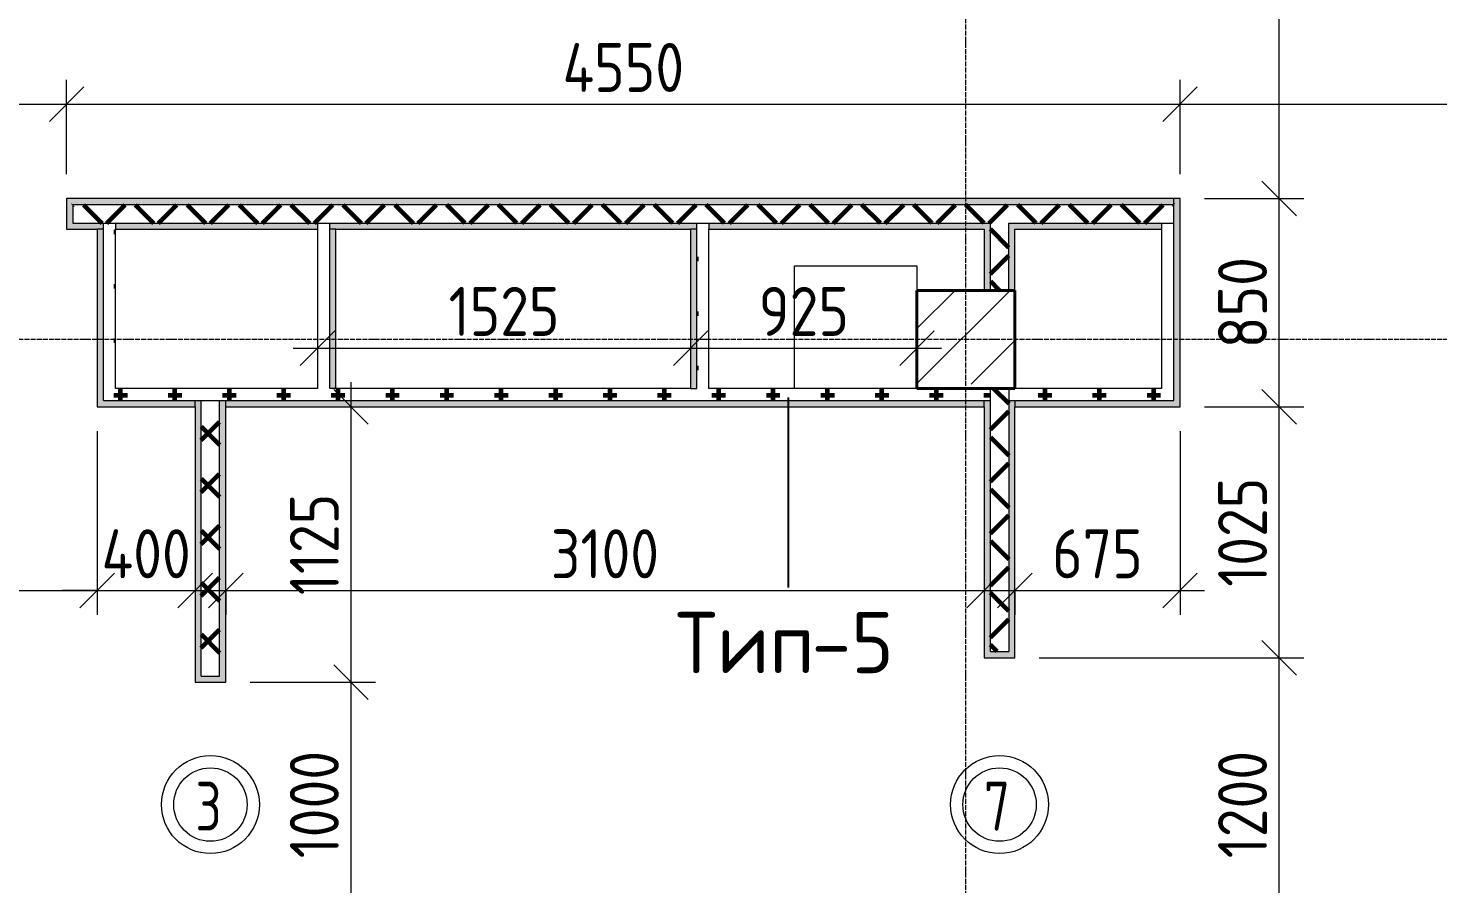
# Model space of a CAD drawing. Header units: millimetres. Extents: x -60946 to 138510, y -262288 to 24501.
# Drawn here: x 51777 to 57538, y -101168 to -97673 of the extents above; entities that cross this region are included whole.
import ezdxf

# ---------------------------------------------------------------- set-up
doc = ezdxf.new("R2010")
doc.units = ezdxf.units.MM
doc.linetypes.add('ADSK_Линия сетки', pattern=[25, 20, -2.5, 0, -2.5])
for name, color, linetype, lineweight in [('2)Тип-2', 3, 'Continuous', 60), ('2)Тип-5', 1, 'Continuous', 60), ('Марки дверей', 7, 'Continuous', 20), ('Несущие колонны', 7, 'Continuous', 18), ('Оси', 7, 'Continuous', 9), ('Перекрытие', 7, 'Continuous', 18), ('Размеры', 7, 'Continuous', 9), ('Стены внутренние', 7, 'Continuous', 18), ('Стены штриховка', 7, 'Continuous', 9)]:
    doc.layers.add(name, color=color, linetype=linetype, lineweight=lineweight)
doc.styles.add('GOST Common_3', font='', dxfattribs={"width": 0.9, "height": 200})
doc.styles.add('GOST Common_4', font='', dxfattribs={"height": 250})
doc.styles.add('GOST Common_B', font='', dxfattribs={"width": 0.8, "height": 200})
doc.styles.get('GOST Common_3').set_extended_font_data('GOST Common')
doc.styles.get('GOST Common_4').set_extended_font_data('GOST Common')
doc.styles.get('GOST Common_B').set_extended_font_data('GOST Common', bold=True)
doc.dimstyles.new('ADSK_Основной_2_0_2', dxfattribs={"dimscale": 304.8, "dimtxt": 201.142999, "dimasz": 0.463911, "dimexe": 0.328084, "dimexo": 0.328084, "dimgap": 0.164042, "dimtad": 1, "dimdec": 3, "dimrnd": 0.001, "dimdsep": 46, "dimtxsty": 'GOST Common_3', "dimblk1": 'OBLIQUE', "dimblk2": 'OBLIQUE', "dimsah": 1, "dimcen": 0.09, "dimdle": 0.328084, "dimazin": 2, "dimtfac": 1, "dimtdec": 4, "dimtix": 1, "dimtmove": 0, "dimatfit": 3, "dimfxl": 1, "dimtvp": 1, "dimtolj": 1, "dimtzin": 0, "dimlwd": 20, "dimlwe": 20, "dimarcsym": 2})
pattern_1 = [(45, (9.36, -97949.04), (-106.066, 106.066), []), (135, (9.36, -97949.04), (-106.066, -106.066), [])]
pattern_2 = [(0, (9.36, -97949.04), (111.125, 111.125), [55.562, -166.687]), (90, (37.14, -97976.82), (-111.125, 111.125), [55.562, -166.687])]

# ---------------------------------------------------------------- blocks, each defined once
blk = doc.blocks.new('ADSK_КолоннаЖБ_Прямоугольная - 400x400 мм-1807143-Кладочный план 2-го этаж')
at = {"layer": 'Несущие колонны', "lineweight": 40}
for p, q in [((-200, 200), (200, 200)), ((-200, -200), (-200, 200)), ((200, 200), (200, -200)), ((200, -200), (-200, -200))]:
    blk.add_line(p, q, dxfattribs=at)
blk = doc.blocks.new('_Oblique')
at = {"color": 0, "linetype": 'ByBlock', "lineweight": -2}
blk.add_line((-0.5, -0.5), (0.5, 0.5), dxfattribs=at)
blk = doc.blocks.new('*D4875')
at = {"layer": 'Defpoints', "color": 0, "transparency": 16777216}
for p in [(51934.4, -97983.5), (50734.4, -98369.1), (51934.4, -98369.1)]:
    blk.add_point(p, dxfattribs=at)
at = {"layer": 'Размеры', "color": 0, "lineweight": 20, "transparency": 16777216}
for p, q in [((50734.4, -98269.1), (50734.4, -97883.5)), ((51934.4, -98269.1), (51934.4, -97883.5)), ((50634.4, -97983.5), (52034.4, -97983.5))]:
    blk.add_line(p, q, dxfattribs=at)
at = {"layer": 'Размеры', "color": 0, "lineweight": 20, "transparency": 16777216, "xscale": 141.4, "yscale": 141.4, "zscale": 141.4, "rotation": 180}
blk.add_blockref('_Oblique', (50734.4, -97983.5), dxfattribs=at)
at = {"layer": 'Размеры', "color": 0, "lineweight": 20, "transparency": 16777216, "xscale": 141.4, "yscale": 141.4, "zscale": 141.4}
blk.add_blockref('_Oblique', (51934.4, -97983.5), dxfattribs=at)
at = {"layer": 'Размеры', "color": 0, "lineweight": 9, "transparency": 16777216, "insert": (51334.4, -97833.5), "char_height": 200, "width": 560.473, "attachment_point": 5, "style": 'GOST Common_3'}
blk.add_mtext('\\A1;1200', dxfattribs=at)
blk = doc.blocks.new('*D4876')
at = {"layer": 'Defpoints', "color": 0, "transparency": 16777216}
for p in [(56484.4, -97983.5), (51934.4, -98369.1), (56484.4, -98369.1)]:
    blk.add_point(p, dxfattribs=at)
at = {"layer": 'Размеры', "color": 0, "lineweight": 20, "transparency": 16777216}
for p, q in [((51934.4, -98269.1), (51934.4, -97883.5)), ((56484.4, -98269.1), (56484.4, -97883.5)), ((51834.4, -97983.5), (56584.4, -97983.5))]:
    blk.add_line(p, q, dxfattribs=at)
at = {"layer": 'Размеры', "color": 0, "lineweight": 20, "transparency": 16777216, "xscale": 141.4, "yscale": 141.4, "zscale": 141.4, "rotation": 180}
blk.add_blockref('_Oblique', (51934.4, -97983.5), dxfattribs=at)
at = {"layer": 'Размеры', "color": 0, "lineweight": 20, "transparency": 16777216, "xscale": 141.4, "yscale": 141.4, "zscale": 141.4}
blk.add_blockref('_Oblique', (56484.4, -97983.5), dxfattribs=at)
at = {"layer": 'Размеры', "color": 0, "lineweight": 9, "transparency": 16777216, "insert": (54209.4, -97833.5), "char_height": 200, "width": 625.93, "attachment_point": 5, "style": 'GOST Common_3'}
blk.add_mtext('\\A1;4550', dxfattribs=at)
blk = doc.blocks.new('*D4877')
at = {"layer": 'Defpoints', "color": 0, "transparency": 16777216}
for p in [(61559.4, -97883.5), (61559.4, -97983.5), (56484.4, -98369.1)]:
    blk.add_point(p, dxfattribs=at)
at = {"layer": 'Размеры', "color": 0, "lineweight": 20, "transparency": 16777216}
for p, q in [((56484.4, -98269.1), (56484.4, -97883.5)), ((56384.4, -97983.5), (61659.4, -97983.5)), ((61559.4, -97983.5), (61559.4, -98083.5))]:
    blk.add_line(p, q, dxfattribs=at)
at = {"layer": 'Размеры', "color": 0, "lineweight": 20, "transparency": 16777216, "xscale": 141.4, "yscale": 141.4, "zscale": 141.4, "rotation": 180}
blk.add_blockref('_Oblique', (56484.4, -97983.5), dxfattribs=at)
at = {"layer": 'Размеры', "color": 0, "lineweight": 20, "transparency": 16777216, "xscale": 141.4, "yscale": 141.4, "zscale": 141.4}
blk.add_blockref('_Oblique', (61559.4, -97983.5), dxfattribs=at)
at = {"layer": 'Размеры', "color": 0, "lineweight": 9, "transparency": 16777216, "insert": (59021.9, -97833.5), "char_height": 200, "width": 605.475, "attachment_point": 5, "style": 'GOST Common_3'}
blk.add_mtext('\\A1;5075', dxfattribs=at)
blk = doc.blocks.new('*D4909')
at = {"layer": 'Defpoints', "color": 0, "transparency": 16777216}
for p in [(50609.4, -99219.1), (52059.4, -99219.1), (52059.4, -99969.7)]:
    blk.add_point(p, dxfattribs=at)
at = {"layer": 'Размеры', "color": 0, "lineweight": 20, "transparency": 16777216}
for p, q in [((50609.4, -99319.1), (50609.4, -100069.7)), ((52059.4, -99319.1), (52059.4, -100069.7)), ((50509.4, -99969.7), (52159.4, -99969.7))]:
    blk.add_line(p, q, dxfattribs=at)
at = {"layer": 'Размеры', "color": 0, "lineweight": 20, "transparency": 16777216, "xscale": 141.4, "yscale": 141.4, "zscale": 141.4, "rotation": 180}
blk.add_blockref('_Oblique', (50609.4, -99969.7), dxfattribs=at)
at = {"layer": 'Размеры', "color": 0, "lineweight": 20, "transparency": 16777216, "xscale": 141.4, "yscale": 141.4, "zscale": 141.4}
blk.add_blockref('_Oblique', (52059.4, -99969.7), dxfattribs=at)
at = {"layer": 'Размеры', "color": 0, "lineweight": 9, "transparency": 16777216, "insert": (51334.4, -99819.7), "char_height": 200, "width": 580.928, "attachment_point": 5, "style": 'GOST Common_3'}
blk.add_mtext('\\A1;1450', dxfattribs=at)
blk = doc.blocks.new('*D4910')
at = {"layer": 'Defpoints', "color": 0, "transparency": 16777216}
for p in [(52059.4, -99219.1), (52459.4, -99869.8), (52459.4, -99969.7)]:
    blk.add_point(p, dxfattribs=at)
at = {"layer": 'Размеры', "color": 0, "lineweight": 20, "transparency": 16777216}
for p, q in [((52059.4, -99319.1), (52059.4, -100069.7)), ((52059.4, -99969.7), (51918, -99969.7)), ((52059.4, -99969.7), (52459.4, -99969.7)), ((52459.4, -99969.7), (52600.8, -99969.7)), ((52459.4, -99969.8), (52459.4, -100069.7))]:
    blk.add_line(p, q, dxfattribs=at)
at = {"layer": 'Размеры', "color": 0, "lineweight": 20, "transparency": 16777216, "xscale": 141.4, "yscale": 141.4, "zscale": 141.4}
blk.add_blockref('_Oblique', (52059.4, -99969.7), dxfattribs=at)
at = {"layer": 'Размеры', "color": 0, "lineweight": 20, "transparency": 16777216, "xscale": 141.4, "yscale": 141.4, "zscale": 141.4, "rotation": 180}
blk.add_blockref('_Oblique', (52459.4, -99969.7), dxfattribs=at)
at = {"layer": 'Размеры', "color": 0, "lineweight": 9, "transparency": 16777216, "insert": (52259.4, -99819.7), "char_height": 200, "width": 474.561, "attachment_point": 5, "style": 'GOST Common_3'}
blk.add_mtext('\\A1;400', dxfattribs=at)
blk = doc.blocks.new('*D4916')
at = {"layer": 'Defpoints', "color": 0, "transparency": 16777216}
for p in [(52584.4, -99869.8), (55684.4, -99869.8), (55684.4, -99969.7)]:
    blk.add_point(p, dxfattribs=at)
at = {"layer": 'Размеры', "color": 0, "lineweight": 20, "transparency": 16777216}
for p, q in [((52484.4, -99969.7), (55784.4, -99969.7)), ((52584.4, -99969.8), (52584.4, -100069.7)), ((55684.4, -99969.8), (55684.4, -100069.7))]:
    blk.add_line(p, q, dxfattribs=at)
at = {"layer": 'Размеры', "color": 0, "lineweight": 20, "transparency": 16777216, "xscale": 141.4, "yscale": 141.4, "zscale": 141.4, "rotation": 180}
blk.add_blockref('_Oblique', (52584.4, -99969.7), dxfattribs=at)
at = {"layer": 'Размеры', "color": 0, "lineweight": 20, "transparency": 16777216, "xscale": 141.4, "yscale": 141.4, "zscale": 141.4}
blk.add_blockref('_Oblique', (55684.4, -99969.7), dxfattribs=at)
at = {"layer": 'Размеры', "color": 0, "lineweight": 9, "transparency": 16777216, "insert": (54134.4, -99819.7), "char_height": 200, "width": 560.473, "attachment_point": 5, "style": 'GOST Common_3'}
blk.add_mtext('\\A1;3100', dxfattribs=at)
blk = doc.blocks.new('*D4918')
at = {"layer": 'Defpoints', "color": 0, "transparency": 16777216}
for p in [(52584.4, -100344.1), (53096.5, -100344.1), (52584.4, -101344.1)]:
    blk.add_point(p, dxfattribs=at)
at = {"layer": 'Размеры', "color": 0, "lineweight": 20, "transparency": 16777216}
for p, q in [((53096.5, -101444.1), (53096.5, -100244.1)), ((52684.4, -100344.1), (53196.5, -100344.1)), ((52684.4, -101344.1), (53196.5, -101344.1))]:
    blk.add_line(p, q, dxfattribs=at)
at = {"layer": 'Размеры', "color": 0, "lineweight": 20, "transparency": 16777216, "xscale": 141.4, "yscale": 141.4, "zscale": 141.4}
for p, rotation in [((53096.5, -100344.1), 90), ((53096.5, -101344.1), 270)]:
    blk.add_blockref('_Oblique', p, dxfattribs=dict(at, rotation=rotation))
at = {"layer": 'Размеры', "color": 0, "lineweight": 9, "transparency": 16777216, "insert": (52946.5, -100844.1), "char_height": 200, "width": 560.473, "attachment_point": 5, "rotation": 90, "style": 'GOST Common_3'}
blk.add_mtext('\\A1;1000', dxfattribs=at)
blk = doc.blocks.new('*D4919')
at = {"layer": 'Defpoints', "color": 0, "transparency": 16777216}
for p in [(53034.4, -99219.1), (53096.5, -99219.1), (52584.4, -100344.1)]:
    blk.add_point(p, dxfattribs=at)
at = {"layer": 'Размеры', "color": 0, "lineweight": 20, "transparency": 16777216}
for p, q in [((53096.5, -100444.1), (53096.5, -99119.1)), ((53134.4, -99219.1), (53196.5, -99219.1)), ((52684.4, -100344.1), (53196.5, -100344.1))]:
    blk.add_line(p, q, dxfattribs=at)
at = {"layer": 'Размеры', "color": 0, "lineweight": 20, "transparency": 16777216, "xscale": 141.4, "yscale": 141.4, "zscale": 141.4}
for p, rotation in [((53096.5, -99219.1), 90), ((53096.5, -100344.1), 270)]:
    blk.add_blockref('_Oblique', p, dxfattribs=dict(at, rotation=rotation))
at = {"layer": 'Размеры', "color": 0, "lineweight": 9, "transparency": 16777216, "insert": (52946.5, -99781.6), "char_height": 200, "width": 515.472, "attachment_point": 5, "rotation": 90, "style": 'GOST Common_3'}
blk.add_mtext('\\A1;1125', dxfattribs=at)
blk = doc.blocks.new('*D4924')
at = {"layer": 'Defpoints', "color": 0, "transparency": 16777216}
for p in [(52959.4, -98879.7), (54484.4, -98879.7), (54484.4, -98979.7)]:
    blk.add_point(p, dxfattribs=at)
at = {"layer": 'Размеры', "color": 0, "lineweight": 20, "transparency": 16777216}
for p, q in [((52859.4, -98979.7), (54584.4, -98979.7)), ((52959.4, -98979.7), (52959.4, -99079.7)), ((54484.4, -98979.7), (54484.4, -99079.7))]:
    blk.add_line(p, q, dxfattribs=at)
at = {"layer": 'Размеры', "color": 0, "lineweight": 20, "transparency": 16777216, "xscale": 141.4, "yscale": 141.4, "zscale": 141.4, "rotation": 180}
blk.add_blockref('_Oblique', (52959.4, -98979.7), dxfattribs=at)
at = {"layer": 'Размеры', "color": 0, "lineweight": 20, "transparency": 16777216, "xscale": 141.4, "yscale": 141.4, "zscale": 141.4}
blk.add_blockref('_Oblique', (54484.4, -98979.7), dxfattribs=at)
at = {"layer": 'Размеры', "color": 0, "lineweight": 9, "transparency": 16777216, "insert": (53721.9, -98829.7), "char_height": 200, "width": 560.473, "attachment_point": 5, "style": 'GOST Common_3'}
blk.add_mtext('\\A1;1525', dxfattribs=at)
blk = doc.blocks.new('*D4925')
at = {"layer": 'Defpoints', "color": 0, "transparency": 16777216}
for p in [(54484.4, -98879.7), (55409.4, -98879.7), (55409.4, -98979.7)]:
    blk.add_point(p, dxfattribs=at)
at = {"layer": 'Размеры', "color": 0, "lineweight": 20, "transparency": 16777216}
for p, q in [((54384.4, -98979.7), (55509.4, -98979.7)), ((54484.4, -98979.7), (54484.4, -99079.7)), ((55409.4, -98979.7), (55409.4, -99079.7))]:
    blk.add_line(p, q, dxfattribs=at)
at = {"layer": 'Размеры', "color": 0, "lineweight": 20, "transparency": 16777216, "xscale": 141.4, "yscale": 141.4, "zscale": 141.4, "rotation": 180}
blk.add_blockref('_Oblique', (54484.4, -98979.7), dxfattribs=at)
at = {"layer": 'Размеры', "color": 0, "lineweight": 20, "transparency": 16777216, "xscale": 141.4, "yscale": 141.4, "zscale": 141.4}
blk.add_blockref('_Oblique', (55409.4, -98979.7), dxfattribs=at)
at = {"layer": 'Размеры', "color": 0, "lineweight": 9, "transparency": 16777216, "insert": (54946.9, -98829.7), "char_height": 200, "width": 454.106, "attachment_point": 5, "style": 'GOST Common_3'}
blk.add_mtext('\\A1;925', dxfattribs=at)
blk = doc.blocks.new('*D4926')
at = {"layer": 'Defpoints', "color": 0, "transparency": 16777216}
for p in [(56484.4, -99219.1), (55809.4, -99869.8), (56484.4, -99969.7)]:
    blk.add_point(p, dxfattribs=at)
at = {"layer": 'Размеры', "color": 0, "lineweight": 20, "transparency": 16777216}
for p, q in [((56484.4, -99319.1), (56484.4, -100069.7)), ((55709.4, -99969.7), (56584.4, -99969.7)), ((55809.4, -99969.8), (55809.4, -100069.7))]:
    blk.add_line(p, q, dxfattribs=at)
at = {"layer": 'Размеры', "color": 0, "lineweight": 20, "transparency": 16777216, "xscale": 141.4, "yscale": 141.4, "zscale": 141.4, "rotation": 180}
blk.add_blockref('_Oblique', (55809.4, -99969.7), dxfattribs=at)
at = {"layer": 'Размеры', "color": 0, "lineweight": 20, "transparency": 16777216, "xscale": 141.4, "yscale": 141.4, "zscale": 141.4}
blk.add_blockref('_Oblique', (56484.4, -99969.7), dxfattribs=at)
at = {"layer": 'Размеры', "color": 0, "lineweight": 9, "transparency": 16777216, "insert": (56146.9, -99819.7), "char_height": 200, "width": 454.106, "attachment_point": 5, "style": 'GOST Common_3'}
blk.add_mtext('\\A1;675', dxfattribs=at)
blk = doc.blocks.new('*D4698')
at = {"layer": 'Defpoints', "color": 0, "transparency": 16777216}
for p in [(55809.4, -100244.1), (56889.9, -100244.1), (55809.4, -101444.1)]:
    blk.add_point(p, dxfattribs=at)
at = {"layer": 'Размеры', "color": 0, "lineweight": 20, "transparency": 16777216}
for p, q in [((56889.9, -101544.1), (56889.9, -100144.1)), ((55909.4, -100244.1), (56989.9, -100244.1)), ((55909.4, -101444.1), (56989.9, -101444.1))]:
    blk.add_line(p, q, dxfattribs=at)
at = {"layer": 'Размеры', "color": 0, "lineweight": 20, "transparency": 16777216, "xscale": 141.4, "yscale": 141.4, "zscale": 141.4}
for p, rotation in [((56889.9, -100244.1), 90), ((56889.9, -101444.1), 270)]:
    blk.add_blockref('_Oblique', p, dxfattribs=dict(at, rotation=rotation))
at = {"layer": 'Размеры', "color": 0, "lineweight": 9, "transparency": 16777216, "insert": (56739.9, -100844.1), "char_height": 200, "width": 560.473, "attachment_point": 5, "rotation": 90, "style": 'GOST Common_3'}
blk.add_mtext('\\A1;1200', dxfattribs=at)
blk = doc.blocks.new('*D4699')
at = {"layer": 'Defpoints', "color": 0, "transparency": 16777216}
for p in [(56484.4, -99219.1), (56889.9, -99219.1), (55809.4, -100244.1)]:
    blk.add_point(p, dxfattribs=at)
at = {"layer": 'Размеры', "color": 0, "lineweight": 20, "transparency": 16777216}
for p, q in [((56889.9, -100344.1), (56889.9, -99119.1)), ((56584.4, -99219.1), (56989.9, -99219.1)), ((55909.4, -100244.1), (56989.9, -100244.1))]:
    blk.add_line(p, q, dxfattribs=at)
at = {"layer": 'Размеры', "color": 0, "lineweight": 20, "transparency": 16777216, "xscale": 141.4, "yscale": 141.4, "zscale": 141.4}
for p, rotation in [((56889.9, -99219.1), 90), ((56889.9, -100244.1), 270)]:
    blk.add_blockref('_Oblique', p, dxfattribs=dict(at, rotation=rotation))
at = {"layer": 'Размеры', "color": 0, "lineweight": 9, "transparency": 16777216, "insert": (56739.9, -99731.6), "char_height": 200, "width": 560.473, "attachment_point": 5, "rotation": 90, "style": 'GOST Common_3'}
blk.add_mtext('\\A1;1025', dxfattribs=at)
blk = doc.blocks.new('*D4700')
at = {"layer": 'Defpoints', "color": 0, "transparency": 16777216}
for p in [(56484.4, -98369.1), (56889.9, -98369.1), (56484.4, -99219.1)]:
    blk.add_point(p, dxfattribs=at)
at = {"layer": 'Размеры', "color": 0, "lineweight": 20, "transparency": 16777216}
for p, q in [((56889.9, -99319.1), (56889.9, -98269.1)), ((56584.4, -98369.1), (56989.9, -98369.1)), ((56584.4, -99219.1), (56989.9, -99219.1))]:
    blk.add_line(p, q, dxfattribs=at)
at = {"layer": 'Размеры', "color": 0, "lineweight": 20, "transparency": 16777216, "xscale": 141.4, "yscale": 141.4, "zscale": 141.4}
for p, rotation in [((56889.9, -98369.1), 90), ((56889.9, -99219.1), 270)]:
    blk.add_blockref('_Oblique', p, dxfattribs=dict(at, rotation=rotation))
at = {"layer": 'Размеры', "color": 0, "lineweight": 9, "transparency": 16777216, "insert": (56739.9, -98794.1), "char_height": 200, "width": 454.106, "attachment_point": 5, "rotation": 90, "style": 'GOST Common_3'}
blk.add_mtext('\\A1;850', dxfattribs=at)
blk = doc.blocks.new('*D4701')
at = {"layer": 'Defpoints', "color": 0, "transparency": 16777216}
for p in [(56789.9, -95119.1), (56889.9, -95119.1), (56484.4, -98369.1)]:
    blk.add_point(p, dxfattribs=at)
at = {"layer": 'Размеры', "color": 0, "lineweight": 20, "transparency": 16777216}
for p, q in [((56889.9, -98469.1), (56889.9, -95019.1)), ((56889.9, -95119.1), (56989.9, -95119.1)), ((56584.4, -98369.1), (56989.9, -98369.1))]:
    blk.add_line(p, q, dxfattribs=at)
at = {"layer": 'Размеры', "color": 0, "lineweight": 20, "transparency": 16777216, "xscale": 141.4, "yscale": 141.4, "zscale": 141.4}
for p, rotation in [((56889.9, -95119.1), 90), ((56889.9, -98369.1), 270)]:
    blk.add_blockref('_Oblique', p, dxfattribs=dict(at, rotation=rotation))
at = {"layer": 'Размеры', "color": 0, "lineweight": 9, "transparency": 16777216, "insert": (56739.9, -96744.1), "char_height": 200, "width": 605.475, "attachment_point": 5, "rotation": 90, "style": 'GOST Common_3'}
blk.add_mtext('\\A1;3250', dxfattribs=at)
blk = doc.blocks.new('М_двери1 - Марка экземпляра 2-3719212-Кладочный план 2-го этаж')
at = {"layer": 'Марки дверей'}
for radius in [2, 1.5]:
    blk.add_circle((0, 0), radius, dxfattribs=at)

msp = doc.modelspace()

# ---------------------------------------------------------------- hatches: boundary and pattern name
at = {"layer": '2)Тип-2'}
h = msp.add_hatch(color=256, dxfattribs=at)
h.paths.add_polyline_path([(45646.8615, -98394.0666), (46859.3615, -98394.0666), (46859.3615, -98369.0666), (45646.8615, -98369.0666)])
h.paths.add_polyline_path([(48109.3615, -98394.0666), (50709.3615, -98394.0666), (50709.3615, -98369.0666), (48109.3615, -98369.0666)])
h.paths.add_polyline_path([(51959.3615, -98394.0666), (56459.3615, -98394.0666), (56459.3615, -98369.0666), (51959.3615, -98369.0666)])
h = msp.add_hatch(color=256, dxfattribs=at)
h.paths.add_polyline_path([(56326.6505, -98494.0666), (56409.3615, -98494.0666), (56409.3615, -98469.0666), (55784.3615, -98469.0666), (55784.3615, -98494.0666), (55809.3615, -98494.0666)])
h.paths.add_polyline_path([(46684.3615, -98494.0666), (46884.3615, -98494.0666), (46884.3615, -98369.0666), (46859.3615, -98369.0666), (46859.3615, -98469.0666), (46684.3615, -98469.0666)])
h.paths.add_polyline_path([(48334.3615, -98494.0666), (50534.3615, -98494.0666), (50534.3615, -98469.0666), (48334.3615, -98469.0666)])
h.paths.add_polyline_path([(55709.3615, -98494.0666), (55709.3615, -98469.0666), (54559.3615, -98469.0666), (54559.3615, -98494.0666), (55684.3615, -98494.0666)])
h.paths.add_polyline_path([(48084.3615, -98494.0666), (48284.3615, -98494.0666), (48284.3615, -98469.0666), (48109.3615, -98469.0666), (48109.3615, -98369.0666), (48084.3615, -98369.0666)])
h.paths.add_polyline_path([(54509.3615, -98494.0666), (54509.3615, -98469.0666), (53009.3615, -98469.0666), (53009.3615, -98494.0666), (54484.3615, -98494.0666)])
h.paths.add_polyline_path([(50734.3615, -98494.0666), (50734.3615, -98369.0666), (50709.3615, -98369.0666), (50709.3615, -98469.0666), (50584.3615, -98469.0666), (50584.3615, -98494.0666), (50609.3615, -98494.0666)])
h.paths.add_polyline_path([(52084.3615, -98494.0666), (52084.3615, -98469.0666), (51959.3615, -98469.0666), (51959.3615, -98369.0666), (51934.3615, -98369.0666), (51934.3615, -98494.0666), (52059.3615, -98494.0666)])
h.paths.add_polyline_path([(46192.0064, -98494.0666), (46634.3615, -98494.0666), (46634.3615, -98469.0666), (45646.8615, -98469.0666), (45646.8615, -98494.0666)])
h.paths.add_polyline_path([(52959.3615, -98494.0666), (52959.3615, -98469.0666), (52134.3615, -98469.0666), (52134.3615, -98494.0666)])
h = msp.add_hatch(dxfattribs=at)
h.set_pattern_fill('FP_4', color=256, style=0, pattern_type=2)
h.set_pattern_definition(pattern_1)
h.paths.add_polyline_path([(56409.3615, -98469.0666), (56459.3615, -98469.0666), (56459.3615, -98394.0666), (51959.3615, -98394.0666), (51959.3615, -98469.0666), (56326.6505, -98469.0666)])
h.paths.add_polyline_path([(45646.8615, -98469.0666), (46859.3615, -98469.0666), (46859.3615, -98394.0666), (45646.8615, -98394.0666)])
h.paths.add_polyline_path([(50709.3615, -98469.0666), (50709.3615, -98394.0666), (48109.3615, -98394.0666), (48109.3615, -98469.0666), (50584.3615, -98469.0666)])
h = msp.add_hatch(color=256, dxfattribs=at)
h.paths.add_polyline_path([(55709.3615, -104744.0666), (55709.3615, -101469.0666), (55809.3615, -101469.0666), (55809.3615, -101444.0666), (55684.3615, -101444.0666), (55684.3615, -104744.0666)])
h.paths.add_polyline_path([(55684.3615, -100244.0666), (55809.3615, -100244.0666), (55809.3615, -100219.0666), (55709.3615, -100219.0666), (55709.3615, -99194.0666), (55684.3615, -99194.0666), (55684.3615, -100068.324)])
h.paths.add_polyline_path([(55684.3615, -98744.0666), (55709.3615, -98744.0666), (55709.3615, -98494.0666), (55684.3615, -98494.0666), (55684.3615, -98631.2864)])
h = msp.add_hatch(dxfattribs=at)
h.set_pattern_fill('FP_4', color=256, style=0, pattern_type=2)
h.set_pattern_definition(pattern_1)
h.paths.add_polyline_path([(55784.3615, -104744.0666), (55784.3615, -101469.0666), (55709.3615, -101469.0666), (55709.3615, -104744.0666)])
h.paths.add_polyline_path([(55784.3615, -100219.0666), (55784.3615, -99144.0666), (55709.3615, -99144.0666), (55709.3615, -100219.0666)])
h.paths.add_polyline_path([(55709.3615, -98744.0666), (55784.3615, -98744.0666), (55784.3615, -98469.0666), (55709.3615, -98469.0666), (55709.3615, -98631.2864)])
h = msp.add_hatch(color=256, dxfattribs=at)
h.paths.add_polyline_path([(55809.3615, -104744.0666), (55809.3615, -101469.0666), (55784.3615, -101469.0666), (55784.3615, -104744.0666)])
h.paths.add_polyline_path([(55809.3615, -100219.0666), (55809.3615, -99194.0666), (55784.3615, -99194.0666), (55784.3615, -100219.0666)])
h.paths.add_polyline_path([(55809.3615, -98744.0666), (55809.3615, -98494.0666), (55784.3615, -98494.0666), (55784.3615, -98744.0666)])
h = msp.add_hatch(color=256, dxfattribs=at)
h.paths.add_polyline_path([(52584.3615, -104894.0666), (52584.3615, -101344.0666), (52459.3615, -101344.0666), (52459.3615, -101369.0666), (52559.3615, -101369.0666), (52559.3615, -104894.0666)])
h.paths.add_polyline_path([(52459.3615, -100344.0666), (52584.3615, -100344.0666), (52584.3615, -99194.0666), (52559.3615, -99194.0666), (52559.3615, -100319.0666), (52459.3615, -100319.0666)])
h = msp.add_hatch(color=256, dxfattribs=at)
h.paths.add_polyline_path([(52484.3615, -104894.0666), (52484.3615, -101369.0666), (52459.3615, -101369.0666), (52459.3615, -104894.0666)])
h.paths.add_polyline_path([(52459.3615, -100319.0666), (52484.3615, -100319.0666), (52484.3615, -99194.0666), (52459.3615, -99194.0666), (52459.3615, -100068.324)])
h = msp.add_hatch(dxfattribs=at)
h.set_pattern_fill('FP_4', color=256, style=0, pattern_type=2)
h.set_pattern_definition(pattern_1)
h.paths.add_polyline_path([(52559.3615, -104894.0666), (52559.3615, -101369.0666), (52484.3615, -101369.0666), (52484.3615, -104894.0666)])
h.paths.add_polyline_path([(52484.3615, -100319.0666), (52559.3615, -100319.0666), (52559.3615, -99194.0666), (52484.3615, -99194.0666), (52484.3615, -100068.324)])
at = {"layer": '2)Тип-5', "true_color": 0xd50000}
for points in [[(56484.3615, -99194.0666), (56484.3615, -98369.0666), (56459.3615, -98369.0666), (56459.3615, -99194.0666)], [(52084.3615, -99194.0666), (52084.3615, -98494.0666), (52059.3615, -98494.0666), (52059.3615, -99194.0666)], [(54509.3615, -99144.0666), (54509.3615, -98494.0666), (54484.3615, -98494.0666), (54484.3615, -99144.0666)]]:
    msp.add_hatch(color=12, dxfattribs=at).paths.add_polyline_path(points)
h = msp.add_hatch(dxfattribs=at)
h.set_pattern_fill('FP_7', color=12, style=0, pattern_type=2)
h.set_pattern_definition(pattern_2)
h.paths.add_polyline_path([(52134.3615, -99144.0666), (52134.3615, -98469.0666), (52084.3615, -98469.0666), (52084.3615, -99144.0666)])
h = msp.add_hatch(dxfattribs=at)
h.set_pattern_fill('FP_7', color=12, style=0, pattern_type=2)
h.set_pattern_definition(pattern_2)
h.paths.add_polyline_path([(53009.3615, -99194.0666), (53009.3615, -98469.0666), (52959.3615, -98469.0666), (52959.3615, -99194.0666)])
h = msp.add_hatch(color=12, dxfattribs=at)
h.paths.add_polyline_path([(53009.3615, -99219.0666), (53034.3615, -99219.0666), (53034.3615, -99194.0666), (53009.3615, -99194.0666)])
h.paths.add_polyline_path([(53034.3615, -99144.0666), (53034.3615, -98494.0666), (53009.3615, -98494.0666), (53009.3615, -99144.0666)])
h = msp.add_hatch(dxfattribs=at)
h.set_pattern_fill('FP_7', color=12, style=0, pattern_type=2)
h.set_pattern_definition(pattern_2)
h.paths.add_polyline_path([(54509.3615, -99144.0666), (54559.3615, -99144.0666), (54559.3615, -98469.0666), (54509.3615, -98469.0666), (54509.3615, -98631.2864)])
h = msp.add_hatch(color=12, dxfattribs=at)
h.paths.add_polyline_path([(52059.3615, -99219.0666), (52459.3615, -99219.0666), (52459.3615, -99194.0666), (52059.3615, -99194.0666)])
h.paths.add_polyline_path([(52959.3615, -99219.0666), (53009.3615, -99219.0666), (53009.3615, -99194.0666), (52584.3615, -99194.0666), (52584.3615, -99219.0666), (52707.1347, -99219.0666)])
h = msp.add_hatch(dxfattribs=at)
h.set_pattern_fill('FP_7', color=12, style=0, pattern_type=2)
h.set_pattern_definition(pattern_2)
h.paths.add_polyline_path([(52559.3615, -99194.0666), (52959.3615, -99194.0666), (52959.3615, -99144.0666), (52084.3615, -99144.0666), (52084.3615, -99194.0666), (52484.3615, -99194.0666)])
h = msp.add_hatch(dxfattribs=at)
h.set_pattern_fill('FP_7', color=12, style=0, pattern_type=2)
h.set_pattern_definition(pattern_2)
h.paths.add_polyline_path([(53009.3615, -99194.0666), (55709.3615, -99194.0666), (55709.3615, -99144.0666), (53009.3615, -99144.0666)])
h.paths.add_polyline_path([(55809.3615, -99194.0666), (56459.3615, -99194.0666), (56459.3615, -99144.0666), (55784.3615, -99144.0666), (55784.3615, -99194.0666)])
h = msp.add_hatch(color=12, dxfattribs=at)
h.paths.add_polyline_path([(53034.3615, -99219.0666), (55684.3615, -99219.0666), (55684.3615, -99194.0666), (53034.3615, -99194.0666)])
h.paths.add_polyline_path([(55809.3615, -99219.0666), (56484.3615, -99219.0666), (56484.3615, -99194.0666), (55809.3615, -99194.0666)])
at = {"layer": 'Несущие колонны', "lineweight": 9}
h = msp.add_hatch(dxfattribs=at)
h.set_pattern_fill('FP_1', color=256, style=0, pattern_type=2)
h.set_pattern_definition([(45, (9.36, -97949.04), (-224.5064, 224.5064), []), (45, (233.87, -97949.04), (-224.5064, 224.5064), [396.875, -79.375, 3.353, -76.022])])
h.paths.add_polyline_path([(55709.3615, -99144.0666), (55809.3615, -99144.0666), (55809.3615, -98744.0666), (55409.3615, -98744.0666), (55409.3615, -99144.0666), (55684.3615, -99144.0666)])

# ---------------------------------------------------------------- linework, layer by layer
at = {"layer": '2)Тип-5', "lineweight": 25}
msp.add_line((54882.7398, -99181.5666), (54882.7398, -99956.7829), dxfattribs=at)
at = {"layer": 'Несущие колонны', "lineweight": 9}
for p, q in [((55684.3615, -98744.0666), (55409.3615, -98744.0666)), ((55409.3615, -98744.0666), (55409.3615, -99144.0666)), ((55709.3615, -98744.0666), (55684.3615, -98744.0666)), ((55784.3615, -98744.0666), (55709.3615, -98744.0666)), ((55809.3615, -98744.0666), (55784.3615, -98744.0666)), ((55809.3615, -99144.0666), (55809.3615, -98744.0666)), ((55409.3615, -99144.0666), (55684.3615, -99144.0666)), ((55684.3615, -99144.0666), (55709.3615, -99144.0666)), ((55709.3615, -99144.0666), (55784.3615, -99144.0666)), ((55784.3615, -99144.0666), (55809.3615, -99144.0666))]:
    msp.add_line(p, q, dxfattribs=at)
at = {"layer": 'Оси', "linetype": 'ADSK_Линия сетки', "lineweight": 5}
for p, q in [((55609.3615, -108922.9178), (55609.3615, -87921.5904)), ((62525.08, -98944.0666), (-25230.7352, -98944.0666))]:
    msp.add_line(p, q, dxfattribs=at)
at = {"layer": 'Перекрытие'}
for p, q in [((54909.3615, -99144.0666), (54909.3615, -98644.0666)), ((54909.3615, -98644.0666), (55409.3615, -98644.0666)), ((55409.3615, -98644.0666), (55409.3615, -98744.0666))]:
    msp.add_line(p, q, dxfattribs=at)
at = {"layer": 'Стены внутренние', "lineweight": 5}
for p, q in [((56484.3615, -98369.0666), (51934.3615, -98369.0666)), ((51934.3615, -98369.0666), (51934.3615, -98494.0666)), ((56484.3615, -99219.0666), (56484.3615, -98369.0666)), ((51934.3615, -98494.0666), (52059.3615, -98494.0666)), ((52059.3615, -98494.0666), (52059.3615, -99219.0666)), ((52134.3615, -98494.0666), (52959.3615, -98494.0666)), ((52134.3615, -99144.0666), (52134.3615, -98494.0666)), ((52959.3615, -98494.0666), (52959.3615, -99144.0666)), ((53034.3615, -98494.0666), (54484.3615, -98494.0666)), ((53034.3615, -99144.0666), (53034.3615, -98494.0666)), ((54484.3615, -98494.0666), (54484.3615, -99144.0666)), ((54559.3615, -98494.0666), (55684.3615, -98494.0666)), ((54559.3615, -99144.0666), (54559.3615, -98494.0666)), ((55684.3615, -98494.0666), (55684.3615, -98744.0666)), ((55809.3615, -98744.0666), (55809.3615, -98494.0666)), ((55809.3615, -98494.0666), (56409.3615, -98494.0666)), ((56409.3615, -98494.0666), (56409.3615, -99144.0666)), ((55684.3615, -98744.0666), (55809.3615, -98744.0666)), ((52959.3615, -99144.0666), (52134.3615, -99144.0666)), ((54484.3615, -99144.0666), (53034.3615, -99144.0666)), ((55684.3615, -99144.0666), (54559.3615, -99144.0666)), ((55784.3615, -99144.0666), (55709.3615, -99144.0666)), ((56409.3615, -99144.0666), (55809.3615, -99144.0666)), ((52059.3615, -99219.0666), (52459.3615, -99219.0666)), ((52459.3615, -99219.0666), (52459.3615, -100344.0666)), ((52584.3615, -99219.0666), (55684.3615, -99219.0666)), ((52584.3615, -100344.0666), (52584.3615, -99219.0666)), ((55684.3615, -99219.0666), (55684.3615, -100244.0666)), ((55809.3615, -100244.0666), (55809.3615, -99219.0666)), ((55809.3615, -99219.0666), (56484.3615, -99219.0666)), ((55684.3615, -100244.0666), (55809.3615, -100244.0666)), ((52459.3615, -100344.0666), (52584.3615, -100344.0666))]:
    msp.add_line(p, q, dxfattribs=at)
at = {"layer": 'Стены штриховка', "lineweight": 9}
for p, q in [((56459.3615, -99194.0666), (56459.3615, -98369.0666)), ((56459.3615, -98394.0666), (51959.3615, -98394.0666)), ((51959.3615, -98394.0666), (51959.3615, -98469.0666)), ((51959.3615, -98469.0666), (55709.3615, -98469.0666)), ((52084.3615, -98494.0666), (52059.3615, -98494.0666)), ((52084.3615, -99194.0666), (52084.3615, -98469.0666)), ((52134.3615, -98469.0666), (52134.3615, -98494.0666)), ((52959.3615, -98469.0666), (52959.3615, -98494.0666)), ((53009.3615, -99144.0666), (53009.3615, -98469.0666)), ((53034.3615, -98494.0666), (53009.3615, -98494.0666)), ((54509.3615, -98494.0666), (54484.3615, -98494.0666)), ((54509.3615, -99144.0666), (54509.3615, -98469.0666)), ((54559.3615, -98469.0666), (54559.3615, -98494.0666)), ((55709.3615, -98744.0666), (55709.3615, -98469.0666)), ((55784.3615, -98744.0666), (55784.3615, -98469.0666)), ((55784.3615, -98469.0666), (56459.3615, -98469.0666)), ((56409.3615, -98469.0666), (56409.3615, -98494.0666)), ((52084.3615, -99194.0666), (55709.3615, -99194.0666)), ((52459.3615, -99219.0666), (52459.3615, -99194.0666)), ((52484.3615, -100319.0666), (52484.3615, -99194.0666)), ((52559.3615, -100319.0666), (52559.3615, -99194.0666)), ((52584.3615, -99219.0666), (52584.3615, -99194.0666)), ((53034.3615, -99144.0666), (53009.3615, -99144.0666)), ((54484.3615, -99144.0666), (54509.3615, -99144.0666)), ((55684.3615, -99219.0666), (55684.3615, -99194.0666)), ((55709.3615, -100219.0666), (55709.3615, -99144.0666)), ((55784.3615, -99144.0666), (55784.3615, -100219.0666)), ((55784.3615, -99194.0666), (56459.3615, -99194.0666)), ((55809.3615, -99194.0666), (55809.3615, -99219.0666)), ((55709.3615, -100219.0666), (55784.3615, -100219.0666)), ((52484.3615, -100319.0666), (52559.3615, -100319.0666))]:
    msp.add_line(p, q, dxfattribs=at)

# ---------------------------------------------------------------- block references
at = {"layer": 'Марки дверей', "xscale": 99.99999999999993, "yscale": 99.99999999999993, "zscale": 99.99999999999993}
for p in [(52521.8615, -100844.0666), (55746.8615, -100844.0666)]:
    msp.add_blockref('М_двери1 - Марка экземпляра 2-3719212-Кладочный план 2-го этаж', p, dxfattribs=at)
at = {"layer": 'Несущие колонны', "lineweight": 40, "rotation": 89.9999999999999}
msp.add_blockref('ADSK_КолоннаЖБ_Прямоугольная - 400x400 мм-1807143-Кладочный план 2-го этаж', (55609.3615, -98944.0666), dxfattribs=at)

# ---------------------------------------------------------------- texts
at = {"layer": '2)Тип-5', "color": 116, "lineweight": 9, "true_color": 0x008040, "char_height": 250, "attachment_point": 1, "style": 'GOST Common_4'}
for s, insert, width in [('Тип', (54422.7398, -100057.3559), 673.4175), ('-5', (54978.3648, -100057.3559), 432.91125)]:
    msp.add_mtext(s, dxfattribs=dict(at, insert=insert, width=width))
at = {"layer": 'Марки дверей', "lineweight": 5, "char_height": 200, "attachment_point": 1, "style": 'GOST Common_B'}
for s, insert, width in [('\\fGOST Common|b1|i0|c204|p34|;\\W.8;3', (52460.6041, -100750.4076), 141.097), ('\\fGOST Common|b1|i0|c204|p34|;\\W.8;7', (55682.8041, -100750.4076), 147.5105)]:
    msp.add_mtext(s, dxfattribs=dict(at, insert=insert, width=width))

# ---------------------------------------------------------------- dimensions: what is measured, and where the dimension line sits
at = {"layer": 'Размеры', "lineweight": 9}
for base, p1, p2, override, picture, middle in [((56889.9256, -95119.0666), (56484.3615, -98369.0666), (56789.9407, -95119.0666), {"dimpost": '<>', "dimfxl": 3264.334332}, '*D4701', (56739.9256, -96744.0666)), ((56889.9256, -98369.0666), (56484.3615, -99219.0666), (56484.3615, -98369.0666), {"dimpost": '<>', "dimfxl": 850}, '*D4700', (56739.9256, -98794.0666)), ((53096.454, -99219.0666), (52584.3615, -100344.0666), (53034.3615, -99219.0666), {"dimpost": '<>', "dimfxl": 1211.662082}, '*D4919', (52946.454, -99781.5666)), ((56889.9256, -99219.0666), (55809.3615, -100244.0666), (56484.3615, -99219.0666), {"dimpost": '<>', "dimfxl": 1227.293771}, '*D4699', (56739.9256, -99731.5666)), ((56889.9256, -100244.0666), (55809.3615, -101444.0666), (55809.3615, -100244.0666), {"dimpost": '<>', "dimfxl": 1200}, '*D4698', (56739.9256, -100844.0666)), ((53096.454, -100344.0666), (52584.3615, -101344.0666), (52584.3615, -100344.0666), {"dimpost": '<>', "dimfxl": 1000}, '*D4918', (52946.454, -100844.0666))]:
    dim = msp.add_linear_dim(base=base, p1=p1, p2=p2, angle=90, dimstyle='ADSK_Основной_2_0_2', override=override, dxfattribs=at)
    dim.commit()
    dim.dimension.update_dxf_attribs({"geometry": picture, "text_midpoint": middle})
for base, p1, p2, override, picture, middle in [((51934.3615, -97983.4957), (50734.3615, -98369.0666), (51934.3615, -98369.0666), {"dimpost": '<>', "dimfxl": 1200}, '*D4875', (51334.3615, -97833.4957)), ((56484.3615, -97983.4957), (51934.3615, -98369.0666), (56484.3615, -98369.0666), {"dimpost": '<>', "dimfxl": 4550}, '*D4876', (54209.3615, -97833.4957)), ((61559.3615, -97983.4957), (56484.3615, -98369.0666), (61559.3615, -97883.5108), {"dimpost": '<>', "dimfxl": 5098.175103}, '*D4877', (59021.8615, -97833.4957)), ((54484.3615, -98979.7151), (52959.3615, -98879.7302), (54484.3615, -98879.7302), {"dimpost": '<>', "dimfxl": 1525}, '*D4924', (53721.8615, -98829.7151)), ((55409.3615, -98979.7151), (54484.3615, -98879.7302), (55409.3615, -98879.7302), {"dimpost": '<>', "dimfxl": 925}, '*D4925', (54946.8615, -98829.7151)), ((52059.3615, -99969.739), (50609.3615, -99219.0666), (52059.3615, -99219.0666), {"dimpost": '<>', "dimfxl": 1450}, '*D4909', (51334.3615, -99819.739)), ((52459.3615, -99969.739), (52059.3615, -99219.0666), (52459.3615, -99869.7541), {"dimpost": '<>', "dimfxl": 763.802513}, '*D4910', (52259.3615, -99819.739)), ((56484.3615, -99969.739), (55809.3615, -99869.7541), (56484.3615, -99219.0666), {"dimpost": '<>', "dimfxl": 937.56028}, '*D4926', (56146.8615, -99819.739)), ((55684.3615, -99969.739), (52584.3615, -99869.7541), (55684.3615, -99869.7541), {"dimpost": '<>', "dimfxl": 3100}, '*D4916', (54134.3615, -99819.739))]:
    dim = msp.add_linear_dim(base=base, p1=p1, p2=p2, dimstyle='ADSK_Основной_2_0_2', override=override, dxfattribs=at)
    dim.commit()
    dim.dimension.update_dxf_attribs({"geometry": picture, "text_midpoint": middle})

doc.saveas('drawing.dxf')
